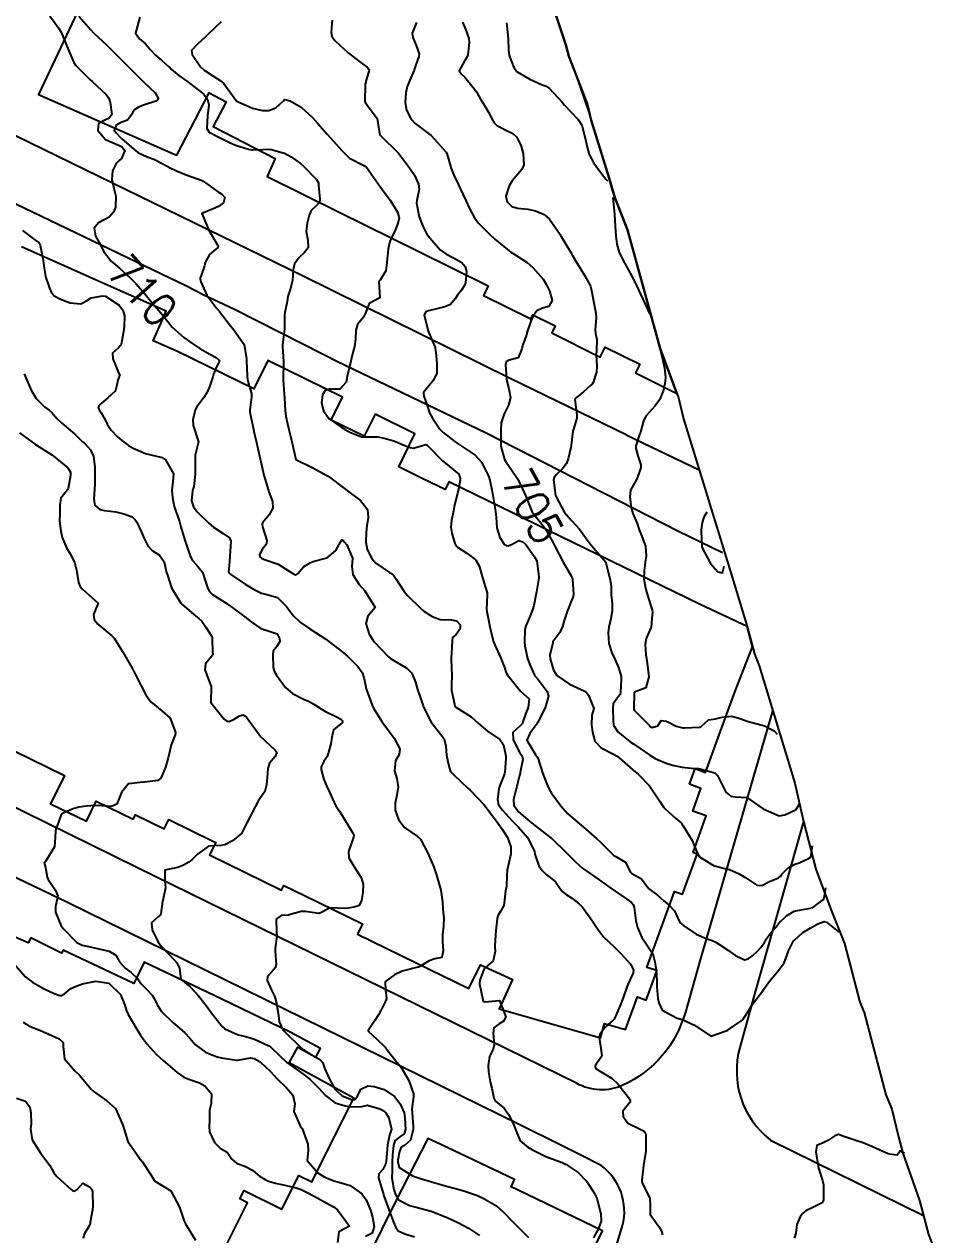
# Model space of a CAD drawing. Header units: metres. Extents: x 286371 to 293043, y 7462578 to 7466404.
# Drawn here: x 290134.2 to 290247.1, y 7464262.9 to 7464411.5 of the extents above; entities that cross this region are included whole.
import ezdxf
from ezdxf.enums import TextEntityAlignment as Align

# ---------------------------------------------------------------- set-up
doc = ezdxf.new("R2010")
doc.units = ezdxf.units.M
doc.header["$MEASUREMENT"] = 0
for name, color, linetype in [('Area', 45, 'Continuous'), ('Cotas', 45, 'Continuous'), ('Curvas de Nivel 1m', 11, 'Continuous'), ('Curvas de Nivel 5m', 15, 'Continuous'), ('Edificações', 30, 'Continuous'), ('Vias primárias', 230, 'Continuous')]:
    doc.layers.add(name, color=color, linetype=linetype)
doc.styles.add('Style-STANDARD', font='STANDARD.shx')

msp = doc.modelspace()

# ---------------------------------------------------------------- linework, layer by layer
at = {"layer": 'Area'}
msp.add_polyline3d([(290196.78, 7464420.81, 701.86), (290200.7, 7464409.01, 705.8), (290201.05, 7464407.61, 705.02), (290203.35, 7464401.67, 706.06), (290203.8, 7464399.76, 706.87), (290206.01, 7464392.62, 703.46), (290206.7, 7464390.26, 706.05), (290208.26, 7464386.29, 707.59), (290212.28, 7464371.73, 703.49), (290214.51, 7464365.68, 710.96), (290215.14, 7464363.08, 712.37), (290220.81, 7464344.62, 705.26), (290222.95, 7464337.62, 706.82), (290223.85, 7464334.24, 706.13), (290224.45, 7464332.8, 705.61), (290228.82, 7464318.37, 703.98), (290229.89, 7464313.66, 704.4), (290231.37, 7464307.82, 707.24), (290233.29, 7464302.79, 709.53), (290234.9, 7464298.71, 707.56), (290236.8, 7464291.5, 711.59), (290237.33, 7464290.22, 711.4), (290239.99, 7464280.12, 711.4), (290240.72, 7464278.37, 710.08), (290241.52, 7464274.98, 709.13), (290242.05, 7464272.98, 712.07), (290244.12, 7464267.15, 706.64), (290245.23, 7464262.99, 706.62), (290247.1, 7464258.15, 714.39)], dxfattribs=at)
at = {"layer": 'Curvas de Nivel 1m', "flags": 128}
for points, elevation in [([(290140.92, 7464412.52), (290142.37, 7464410.83), (290142.73, 7464410.49), (290144.34, 7464408.94), (290144.84, 7464408.46), (290146.31, 7464407), (290146.89, 7464406.43), (290148.28, 7464405.03), (290148.94, 7464404.39), (290150.26, 7464403.12), (290150.71, 7464402.37), (290150.49, 7464402.12), (290150.24, 7464402.04), (290148.98, 7464401.65), (290148.23, 7464401.35), (290147.67, 7464400.97), (290147.37, 7464400.42), (290146.87, 7464399.76), (290146.2, 7464399.49), (290145.5, 7464399.14), (290145.24, 7464398.45), (290146.17, 7464397.45), (290147.38, 7464396.42), (290148.14, 7464395.78), (290149.28, 7464395.24), (290150.13, 7464394.95), (290151.31, 7464394.36), (290152.12, 7464393.89), (290152.9, 7464393.54), (290154.1, 7464393.05), (290156.04, 7464392.33), (290156.08, 7464392.31), (290156.16, 7464392.28), (290158.06, 7464390.92), (290158.47, 7464390.66), (290158.83, 7464390.24), (290158.68, 7464389.61), (290158.04, 7464389.15), (290157.42, 7464388.87), (290156.02, 7464388.28), (290156.88, 7464386.27), (290157.97, 7464384.38), (290158.02, 7464384.25), (290158.03, 7464384.19), (290157.96, 7464384.12), (290156.95, 7464383.27), (290156.42, 7464382.28), (290156.32, 7464381.89), (290155.91, 7464380.69), (290155.81, 7464380.38), (290155.8, 7464380.29), (290155.9, 7464379.89), (290156.62, 7464378.27), (290157.85, 7464376.65), (290158.18, 7464376.25), (290159.54, 7464374.51), (290159.78, 7464374.22), (290159.81, 7464374.19), (290161.22, 7464372.2), (290161.49, 7464370.47), (290161.49, 7464370.2), (290161.56, 7464368.37), (290161.57, 7464368.2), (290161.71, 7464367.54), (290162.09, 7464366.19), (290162.12, 7464365.76), (290161.91, 7464364.19), (290161.92, 7464363.92), (290162.26, 7464362.18), (290162.43, 7464361.36), (290162.71, 7464360.18), (290163.04, 7464358.7), (290163.17, 7464358.17), (290163.54, 7464356.53), (290163.63, 7464356.16), (290163.66, 7464356.04), (290164.25, 7464354.15), (290164.67, 7464352.96), (290164.74, 7464352.15), (290164.29, 7464351.33), (290163.45, 7464350.32), (290163.4, 7464350.21), (290163.4, 7464350.17), (290163.44, 7464349.86), (290164, 7464348.16), (290163.91, 7464347.66), (290163.4, 7464347.05), (290163.1, 7464346.46), (290163.12, 7464346.17), (290163.38, 7464345.97), (290163.7, 7464345.84), (290165.37, 7464345.25), (290167.17, 7464344.11), (290167.35, 7464343.99), (290167.51, 7464343.94), (290167.79, 7464344.1), (290168.51, 7464344.94), (290169.37, 7464345.47), (290169.82, 7464345.63), (290171.38, 7464346.04), (290172.48, 7464346.94), (290173.09, 7464348.02), (290173.2, 7464348.24), (290173.42, 7464348.13), (290173.5, 7464348.01), (290173.79, 7464347.62), (290174.51, 7464346), (290174.41, 7464344.96), (290174.56, 7464344), (290175.34, 7464342.78), (290176, 7464341.97), (290177.28, 7464339.95), (290176.37, 7464338.87), (290176.16, 7464337.97), (290176.54, 7464336.66), (290177, 7464335.96), (290177.22, 7464335.7), (290178.9, 7464333.93), (290179.19, 7464333.69), (290179.78, 7464333.32), (290181.17, 7464332.5), (290181.8, 7464331.88), (290182.26, 7464330.77), (290182.5, 7464329.87), (290183.11, 7464328.1), (290183.19, 7464327.86), (290183.24, 7464327.72), (290184.15, 7464325.85), (290185.06, 7464324.72), (290185.75, 7464323.82), (290185.95, 7464322.9), (290186.03, 7464321.82), (290186.33, 7464320.48), (290186.54, 7464319.81), (290186.98, 7464319.37), (290188.67, 7464317.78), (290188.95, 7464317.5), (290190.62, 7464315.75), (290190.92, 7464315.4), (290192.18, 7464313.73), (290192.87, 7464312.73), (290193.52, 7464311.7), (290193.96, 7464310.57), (290193.96, 7464309.7), (290193.69, 7464308.59), (290193.48, 7464307.7), (290193.45, 7464307.04), (290193.41, 7464305.7), (290193.28, 7464305.18), (290193.13, 7464303.71), (290193.09, 7464303.35), (290192.72, 7464302.72), (290192.35, 7464302.08), (290192.28, 7464301.72), (290192.12, 7464300.28), (290192.06, 7464299.72), (290192, 7464298.38), (290192.02, 7464297.72), (290191.76, 7464296.59), (290190.82, 7464295.74), (290190.7, 7464295.66), (290190.61, 7464295.51), (290190.13, 7464294.21), (290190.11, 7464293.75), (290190.51, 7464291.79), (290190.52, 7464291.74), (290190.55, 7464291.62), (290190.77, 7464291.53), (290192.55, 7464291.71), (290193.31, 7464289.7), (290193.05, 7464289.18), (290192.51, 7464288.84), (290191.86, 7464288.37), (290191.78, 7464287.73), (290191.91, 7464286.28), (290191.78, 7464285.72), (290191.34, 7464284.84), (290191.17, 7464283.73), (290191.2, 7464282.95), (290191.39, 7464281.73), (290191.63, 7464280.96), (290191.85, 7464279.72), (290192.01, 7464279.38), (290192.36, 7464279.12), (290193.12, 7464278.48), (290193.67, 7464277.7), (290193.89, 7464277.26), (290194.31, 7464276.4), (290194.58, 7464275.68), (290195.09, 7464274.48), (290196.09, 7464273.66), (290196.22, 7464273.6), (290196.27, 7464273.57), (290196.46, 7464273.46), (290198.26, 7464272.54), (290199.91, 7464271.93), (290200.25, 7464271.81), (290200.72, 7464271.59), (290202.23, 7464270.61), (290203.23, 7464269.55), (290204.19, 7464268.1), (290204.45, 7464267.53), (290204.59, 7464267.12), (290205, 7464265.52), (290205.03, 7464264.63), (290204.62, 7464263.53), (290204.44, 7464263.21), (290204.11, 7464262.59)], 709), ([(290148.39, 7464412.39), (290147.85, 7464410.41), (290148.35, 7464409.73), (290149.1, 7464409.14), (290149.69, 7464408.38), (290150.32, 7464407.72), (290151.06, 7464407.1), (290151.92, 7464406.34), (290152.12, 7464406.16), (290152.3, 7464405.98), (290153.19, 7464405.22), (290154.28, 7464404.45), (290154.5, 7464404.3), (290156.25, 7464402.93), (290156.72, 7464402.27), (290156.87, 7464401.63), (290156.71, 7464400.27), (290156.64, 7464398.72), (290156.93, 7464398.27), (290158.17, 7464397.64), (290159.33, 7464397.06), (290160.15, 7464396.7), (290161.74, 7464396.19), (290162.14, 7464396.1), (290162.23, 7464396.1), (290163.5, 7464396.16), (290164.1, 7464396.2), (290164.14, 7464396.2), (290164.51, 7464396.15), (290166.14, 7464395.71), (290166.98, 7464395.26), (290168.12, 7464394.42), (290168.5, 7464394.09), (290170.09, 7464392.48), (290170.32, 7464392.06), (290170.35, 7464391.79), (290170.49, 7464390.06), (290170.44, 7464389.67), (290170.04, 7464389.25), (290169.43, 7464388.68), (290169.2, 7464388.08), (290168.96, 7464387.13), (290168.82, 7464386.08), (290169.01, 7464385.04), (290169.05, 7464384.08), (290168.58, 7464383.46), (290167.95, 7464382.88), (290167.38, 7464382.11), (290167.22, 7464381.4), (290167.15, 7464380.11), (290166.88, 7464379.1), (290166.58, 7464378.12), (290166.48, 7464377.51), (290166.2, 7464376.13), (290166.16, 7464375.81), (290166.14, 7464374.13), (290166.11, 7464373.83), (290165.93, 7464372.13), (290165.93, 7464371.98), (290166.03, 7464370.13), (290166.03, 7464369.85), (290166, 7464368.13), (290166, 7464367.85), (290166.12, 7464366.13), (290166.15, 7464365.66), (290166.23, 7464364.13), (290166.33, 7464363.44), (290166.62, 7464362.12), (290166.92, 7464360.8), (290167.08, 7464360.11), (290167.56, 7464358.1), (290169.55, 7464357.12), (290171.53, 7464356.04), (290173.51, 7464354.53), (290174.23, 7464354), (290175.49, 7464353.06), (290176.34, 7464351.97), (290176.43, 7464351), (290176.27, 7464349.97), (290176.2, 7464349.2), (290176.14, 7464347.97), (290176.32, 7464347.05), (290176.86, 7464345.96), (290177.38, 7464345.36), (290179.04, 7464344.25), (290179.36, 7464344.08), (290179.53, 7464343.92), (290179.85, 7464343.41), (290180.85, 7464341.9), (290181.31, 7464341.39), (290182.85, 7464339.87), (290183.28, 7464339.5), (290184.29, 7464338.83), (290185.26, 7464338.46), (290186.65, 7464338.42), (290187.26, 7464338.29), (290187.71, 7464337.8), (290187.71, 7464337.33), (290187.24, 7464336.63), (290186.79, 7464336.25), (290186.76, 7464335.81), (290186.68, 7464334.33), (290186.63, 7464333.81), (290186.66, 7464332.32), (290186.69, 7464331.81), (290186.66, 7464330.29), (290186.68, 7464329.81), (290187.06, 7464327.85), (290187.07, 7464327.8), (290187.1, 7464327.77), (290187.2, 7464327.7), (290189.09, 7464326.52), (290189.94, 7464325.76), (290191.06, 7464324.76), (290192.61, 7464323.72), (290193.03, 7464323.08), (290193.31, 7464321.71), (290193.32, 7464321.4), (290193.21, 7464319.71), (290193.17, 7464319.52), (290192.97, 7464318.99), (290192.58, 7464318.1), (290192.48, 7464317.72), (290192.29, 7464316.37), (290192.45, 7464315.72), (290192.91, 7464315.06), (290194.13, 7464313.7), (290194.87, 7464312.96), (290196.05, 7464311.67), (290196.83, 7464310), (290196.91, 7464309.65), (290197.39, 7464308.24), (290197.77, 7464307.64), (290198.3, 7464307.15), (290198.78, 7464306.82), (290199.41, 7464306.25), (290199.88, 7464305.61), (290200.26, 7464305.1), (290200.75, 7464304.72), (290201.43, 7464304.27), (290202.33, 7464303.57), (290202.73, 7464303.15), (290203.87, 7464301.55), (290204.69, 7464300.34), (290205.33, 7464299.52), (290206.66, 7464298.24), (290207.46, 7464297.49), (290208.62, 7464296.18), (290208.99, 7464295.47), (290208.98, 7464295.1), (290208.6, 7464294.27), (290208.33, 7464293.74), (290208.23, 7464293.48), (290207.8, 7464292.26), (290207.51, 7464291.49), (290207.23, 7464290.8), (290206.68, 7464289.5), (290206.63, 7464289.4), (290206.52, 7464289.28), (290205.55, 7464288.48), (290204.86, 7464287.53), (290204.8, 7464287.21), (290205.05, 7464285.53), (290205.1, 7464284.87), (290204.43, 7464283.88), (290204.29, 7464283.67), (290204.28, 7464283.54), (290204.42, 7464283.33), (290204.95, 7464283), (290206.4, 7464282.13), (290207.07, 7464281.49), (290208.37, 7464279.82), (290208.58, 7464279.47), (290208.61, 7464279.22), (290208.36, 7464278.93), (290207.7, 7464278.13), (290207.74, 7464277.48), (290208.32, 7464276.63), (290209.84, 7464275.92), (290210.31, 7464275.68), (290210.46, 7464275.44), (290210.5, 7464275.24), (290210.52, 7464273.44), (290210.51, 7464273.2), (290210.24, 7464271.44), (290210.01, 7464269.66), (290210.02, 7464269.45), (290210.21, 7464269.05), (290211, 7464267.43), (290211.04, 7464266.56), (290211.04, 7464265.43), (290212.13, 7464263.96), (290212.44, 7464263.41), (290212.58, 7464262.95)], 708), ([(290158.39, 7464411.81), (290157.58, 7464411.06), (290156.76, 7464410.27), (290156.56, 7464410.07), (290156.36, 7464409.88), (290155.53, 7464409.11), (290154.76, 7464408.3), (290154.82, 7464407.81), (290155.83, 7464406.28), (290156.3, 7464405.88), (290157.34, 7464405.21), (290158.28, 7464404.61), (290158.69, 7464404.24), (290159.98, 7464402.49), (290160.17, 7464402.22), (290160.24, 7464402.13), (290160.46, 7464401.99), (290162.22, 7464401.22), (290163.45, 7464400.94), (290164.22, 7464400.93), (290165.11, 7464401.26), (290166.02, 7464402.13), (290166.11, 7464402.25), (290166.24, 7464402.29), (290166.85, 7464402.12), (290168.22, 7464401.36), (290169.59, 7464400.07), (290170.19, 7464399.39), (290171.38, 7464398.05), (290172.16, 7464397.18), (290173.19, 7464396.02), (290174.13, 7464395.1), (290175.91, 7464394.18), (290176.12, 7464394.08), (290176.22, 7464393.97), (290176.5, 7464393.57), (290177.64, 7464391.95), (290178.08, 7464391.36), (290179.13, 7464389.93), (290180.03, 7464388.46), (290180.21, 7464387.91), (290180.22, 7464387.71), (290180.01, 7464386.98), (290179.73, 7464386.19), (290179.6, 7464385.92), (290179.07, 7464384.84), (290178.87, 7464383.93), (290178.79, 7464383.09), (290178.69, 7464381.93), (290178.59, 7464381.27), (290177.91, 7464380.11), (290177.81, 7464380.04), (290177.72, 7464379.95), (290177.87, 7464377.94), (290176.56, 7464377.27), (290176.07, 7464375.97), (290176.01, 7464375.8), (290175.84, 7464375.59), (290175.12, 7464374.68), (290174.92, 7464373.99), (290174.89, 7464372.89), (290174.74, 7464371.99), (290174.53, 7464371.22), (290174.27, 7464370), (290173.83, 7464368.13), (290173.81, 7464368.01), (290173.71, 7464367.59), (290172.97, 7464366.75), (290171.69, 7464366.75), (290171.17, 7464366.57), (290170.84, 7464366.06), (290170.7, 7464365.03), (290170.93, 7464364.06), (290171.64, 7464363.1), (290173.19, 7464362.02), (290173.62, 7464361.78), (290174.17, 7464361.45), (290175.61, 7464360.9), (290176.68, 7464360.89), (290177.61, 7464360.89), (290178.41, 7464360.74), (290179.6, 7464360.38), (290180.72, 7464359.9), (290181.34, 7464359.64), (290181.59, 7464359.56), (290181.97, 7464359.5), (290183.26, 7464359.86), (290183.52, 7464359.93), (290183.59, 7464359.91), (290183.66, 7464359.85), (290185.57, 7464357.94), (290185.7, 7464357.82), (290187.54, 7464356.29), (290187.73, 7464355.79), (290187.74, 7464355.58), (290187.51, 7464354.48), (290187.38, 7464353.93), (290187.34, 7464353.8), (290186.99, 7464352.3), (290186.89, 7464351.8), (290186.67, 7464350.6), (290186.59, 7464349.81), (290186.71, 7464349.08), (290187.08, 7464347.8), (290187.18, 7464347.56), (290187.4, 7464347.34), (290188.56, 7464346.61), (290189.38, 7464346.01), (290189.63, 7464345.76), (290190.04, 7464345.07), (290190.44, 7464343.75), (290190.63, 7464343.05), (290191.03, 7464341.74), (290191.04, 7464341.47), (290190.94, 7464339.74), (290191, 7464339.46), (290191.26, 7464338.22), (290191.33, 7464337.81), (290191.34, 7464337.74), (290191.68, 7464336.18), (290191.83, 7464335.74), (290192.31, 7464334.62), (290192.71, 7464333.72), (290193.18, 7464332.59), (290193.38, 7464331.92), (290193.49, 7464331.71), (290195.13, 7464329.68), (290196.19, 7464328.73), (290196.08, 7464327.67), (290195.79, 7464326.97), (290195.32, 7464325.68), (290195.23, 7464325.53), (290195.07, 7464325.42), (290194.17, 7464324.58), (290194.23, 7464323.7), (290195.02, 7464322.18), (290195.32, 7464321.68), (290195.4, 7464321.29), (290195.1, 7464319.68), (290195.08, 7464319.58), (290194.98, 7464319.19), (290194.66, 7464317.99), (290194.59, 7464317.69), (290194.26, 7464316.37), (290194.32, 7464315.69), (290194.9, 7464314.87), (290196.27, 7464313.66), (290196.88, 7464313.19), (290198.68, 7464311.8), (290198.85, 7464311.68), (290198.92, 7464311.62), (290200.83, 7464309.79), (290201.03, 7464309.59), (290201.93, 7464308.7), (290202.8, 7464307.91), (290203.26, 7464307.56), (290204.78, 7464306.5), (290206.21, 7464305.51), (290206.76, 7464305.14), (290207.89, 7464304.34), (290208.74, 7464303.73), (290208.96, 7464303.47), (290209.07, 7464303.13), (290209.3, 7464301.47), (290209.49, 7464300.67), (290210.01, 7464299.45), (290210.66, 7464298.54), (290211.36, 7464297.43), (290211.61, 7464296.44), (290211.78, 7464295.43), (290211.86, 7464294.16), (290211.85, 7464293.43), (290212, 7464291.97), (290212.11, 7464291.42), (290212.53, 7464290.53), (290214.36, 7464289.54), (290214.52, 7464289.5), (290214.97, 7464289.38), (290216.5, 7464288.67), (290218.48, 7464287.32), (290220.49, 7464288.01), (290222.3, 7464289.26), (290222.41, 7464289.36), (290222.52, 7464289.48), (290223.2, 7464290.57), (290223.63, 7464291.24), (290224.01, 7464291.78), (290224.56, 7464292.49), (290224.88, 7464292.91), (290225.08, 7464293.22), (290225.71, 7464294.08), (290226.6, 7464295.14), (290226.63, 7464295.17), (290226.65, 7464295.19), (290227.49, 7464296.32), (290227.83, 7464297.18), (290228.02, 7464297.8), (290228.66, 7464299.02), (290228.72, 7464299.1), (290228.79, 7464299.16), (290229.78, 7464300.05), (290230.69, 7464300.6), (290231.05, 7464300.77), (290231.62, 7464301.12), (290232.4, 7464301.41), (290232.7, 7464301.33), (290234.13, 7464300.18), (290234.23, 7464300.2), (290234.25, 7464300.36)], 707), ([(290172.02, 7464412.04), (290171.87, 7464410.54), (290171.97, 7464410.04), (290172.36, 7464409.5), (290173.97, 7464408.01), (290174.33, 7464407.71), (290175.39, 7464406.91), (290176.3, 7464406.27), (290176.54, 7464405.97), (290176.52, 7464405.74), (290176.28, 7464404.96), (290176.07, 7464404.17), (290176.05, 7464403.98), (290176.04, 7464402.17), (290176.07, 7464401.98), (290176.23, 7464401.73), (290177.55, 7464399.95), (290177.76, 7464398.38), (290177.88, 7464397.95), (290178.17, 7464397.62), (290179.96, 7464395.92), (290180.14, 7464395.71), (290181.5, 7464393.89), (290182.1, 7464392.99), (290182.6, 7464391.88), (290182.68, 7464391.27), (290182.4, 7464389.88), (290182.37, 7464389.55), (290182.7, 7464387.87), (290183.13, 7464386.74), (290183.61, 7464385.86), (290183.99, 7464385.29), (290185.26, 7464383.84), (290185.96, 7464383.33), (290186.92, 7464382.84), (290187.94, 7464382.27), (290188.33, 7464381.79), (290188.51, 7464381.19), (290188.38, 7464379.79), (290188.24, 7464379.44), (290187.88, 7464378.88), (290187.41, 7464378.26), (290187.1, 7464377.81), (290186.54, 7464377.13), (290185.85, 7464376.86), (290185.04, 7464376.64), (290183.84, 7464376.36), (290183.49, 7464376.21), (290183.3, 7464375.86), (290183.8, 7464373.85), (290184.65, 7464371.84), (290184.76, 7464370.84), (290184.85, 7464369.84), (290184.87, 7464368.69), (290184.47, 7464367.84), (290184.12, 7464367.43), (290183.7, 7464366.96), (290183.21, 7464366.34), (290183.27, 7464365.86), (290183.67, 7464364.73), (290183.97, 7464363.85), (290184.32, 7464363.17), (290185.22, 7464361.83), (290185.62, 7464361.4), (290187.11, 7464360.29), (290187.6, 7464359.95), (290187.84, 7464359.79), (290189.58, 7464358.63), (290190.4, 7464357.75), (290191.21, 7464356.07), (290191.31, 7464355.74), (290191.52, 7464354.77), (290191.74, 7464353.73), (290191.79, 7464353.44), (290192.08, 7464351.73), (290192.16, 7464351.03), (290192.23, 7464349.72), (290192.61, 7464348.52), (290193.12, 7464347.71), (290193.4, 7464347.53), (290193.61, 7464347.5), (290194.04, 7464347.69), (290194.93, 7464348.16), (290195.41, 7464348), (290195.77, 7464347.67), (290196.86, 7464346.17), (290197.12, 7464345.65), (290197.35, 7464344.04), (290197.38, 7464343.64), (290197.38, 7464343.6), (290197.34, 7464343.35), (290197.11, 7464341.86), (290197.07, 7464341.65), (290196.75, 7464340.19), (290196.6, 7464339.65), (290196.23, 7464338.7), (290195.77, 7464337.67), (290195.66, 7464337.25), (290195.63, 7464335.67), (290195.67, 7464335.22), (290196, 7464333.66), (290196.33, 7464332.81), (290196.83, 7464331.65), (290196.97, 7464331.46), (290197.16, 7464331.28), (290198.41, 7464329.63), (290198.55, 7464329.05), (290198.17, 7464327.63), (290197.22, 7464325.8), (290197.15, 7464325.65), (290197.12, 7464325.61), (290197.07, 7464325.54), (290196.26, 7464324.47), (290195.91, 7464323.67), (290197.02, 7464321.8), (290197.14, 7464321.65), (290197.28, 7464321.38), (290197.85, 7464319.64), (290198.4, 7464318.19), (290198.64, 7464317.63), (290198.94, 7464317.16), (290200.09, 7464315.61), (290200.9, 7464314.65), (290202.12, 7464313.58), (290202.88, 7464312.97), (290204.5, 7464311.54), (290204.85, 7464311.21), (290206.6, 7464309.51), (290206.82, 7464309.37), (290208.02, 7464308.69), (290208.6, 7464307.48), (290208.79, 7464307.29), (290209.98, 7464306.65), (290210.77, 7464305.57), (290210.81, 7464305.49), (290210.86, 7464305.44), (290211.96, 7464304.63), (290212.74, 7464303.93), (290213.39, 7464303.39), (290214.05, 7464302.71), (290214.66, 7464301.38), (290214.67, 7464301.34), (290214.7, 7464301.28), (290215.19, 7464300.87), (290216.68, 7464299.84), (290217.92, 7464299.33), (290218.67, 7464299.08), (290219.11, 7464298.87), (290220.65, 7464297.85), (290221.46, 7464297.27), (290222.63, 7464296.7), (290223.08, 7464296.8), (290223.65, 7464297.24), (290224.17, 7464297.71), (290224.65, 7464298.2), (290225.07, 7464298.81), (290225.29, 7464299.22), (290225.86, 7464300.02), (290226.69, 7464300.95), (290226.79, 7464301.09), (290226.86, 7464301.19), (290227.78, 7464302.11), (290228.72, 7464302.65), (290229.12, 7464302.77), (290230.72, 7464303.05), (290230.79, 7464303.07), (290231, 7464303.13), (290231.99, 7464303.86), (290232.27, 7464304.05), (290232.38, 7464304.19), (290232.51, 7464304.71), (290232.62, 7464305.53)], 706), ([(290187.99, 7464411.79), (290188.37, 7464410.94), (290188.79, 7464409.78), (290188.83, 7464409.29), (290188.66, 7464407.78), (290188.59, 7464407.51), (290188.31, 7464407.07), (290187.6, 7464405.8), (290187.89, 7464405.39), (290188.28, 7464405.04), (290189.34, 7464403.77), (290189.71, 7464403.22), (290190.24, 7464402.31), (290190.57, 7464401.75), (290191.19, 7464400.72), (290191.75, 7464399.73), (290191.91, 7464399.44), (290192.2, 7464399.12), (290193.35, 7464398.54), (290194.18, 7464398.1), (290194.63, 7464397.69), (290195.16, 7464396.68), (290195.44, 7464395.67), (290195.52, 7464394.27), (290195.28, 7464393.68), (290194.09, 7464392.29), (290193.73, 7464391.71), (290193.34, 7464390.44), (290193.49, 7464389.71), (290194.05, 7464389.16), (290194.78, 7464388.95), (290196.04, 7464388.82), (290196.99, 7464388.61), (290198.03, 7464388.17), (290198.68, 7464387.62), (290199.99, 7464385.7), (290200.04, 7464385.6), (290200.12, 7464385.46), (290201.26, 7464383.58), (290201.52, 7464383.15), (290201.94, 7464382.45), (290202.47, 7464381.57), (290203.01, 7464380.66), (290203.66, 7464379.55), (290203.72, 7464379.38), (290203.88, 7464378.66), (290204.1, 7464377.54), (290204.38, 7464376.08), (290204.41, 7464375.54), (290204.3, 7464374.03), (290204.35, 7464373.55), (290204.5, 7464372.84), (290204.45, 7464371.54), (290204.41, 7464370.9), (290204.49, 7464369.54), (290204.45, 7464368.83), (290204.05, 7464367.55), (290203.91, 7464367.36), (290203.71, 7464367.18), (290202.85, 7464366.42), (290201.83, 7464365.58), (290201.79, 7464365.48), (290202.05, 7464363.58), (290202.05, 7464363.18), (290201.63, 7464361.82), (290201.57, 7464361.64), (290201.56, 7464361.59), (290201.34, 7464359.85), (290201.3, 7464359.59), (290201, 7464358.17), (290200.76, 7464357.6), (290200.24, 7464356.92), (290199.54, 7464356.27), (290199.25, 7464355.91), (290199.19, 7464355.62), (290199.44, 7464353.67), (290199.45, 7464353.62), (290199.49, 7464353.51), (290200.55, 7464351.6), (290201.45, 7464350.57), (290202.38, 7464349.57), (290203.41, 7464348.14), (290203.84, 7464347.55), (290205.38, 7464345.79), (290205.59, 7464345.52), (290205.65, 7464345.24), (290206.1, 7464343.51), (290206.26, 7464342.59), (290206.28, 7464341.51), (290206.38, 7464340.43), (290206.39, 7464339.51), (290206.21, 7464338.57), (290205.99, 7464337.51), (290205.91, 7464336.85), (290205.96, 7464335.51), (290206.34, 7464334.37), (290206.77, 7464333.5), (290207.18, 7464332.59), (290207.49, 7464331.49), (290207.49, 7464331.16), (290207.4, 7464329.49), (290207.35, 7464329.27), (290207.13, 7464328.97), (290206.51, 7464328.11), (290206.45, 7464327.5), (290206.49, 7464326.1), (290206.55, 7464325.5), (290207.06, 7464324.68), (290208.59, 7464323.47), (290209.03, 7464323.18), (290209.83, 7464322.65), (290211.01, 7464321.83), (290211.68, 7464321.42), (290213, 7464320.83), (290213.79, 7464320.59), (290214.99, 7464320.33), (290216.11, 7464320.24), (290216.99, 7464320.16), (290218.55, 7464319.75), (290218.98, 7464319.63), (290219.3, 7464319.31), (290219.68, 7464318.58), (290220.33, 7464317.29), (290220.94, 7464316.78), (290221.5, 7464316.71), (290222.93, 7464316.61), (290224.91, 7464315.22), (290226.9, 7464314.36), (290227.59, 7464314.5), (290228.91, 7464315.09), (290228.93, 7464315.11), (290229.29, 7464315.67), (290229.35, 7464315.87)], 704), ([(290193.42, 7464411.71), (290193.52, 7464410.55), (290193.6, 7464409.71), (290193.64, 7464408.4), (290193.72, 7464407.7), (290194.3, 7464406.21), (290194.73, 7464405.69), (290196.28, 7464404.77), (290197.81, 7464404.1), (290198.27, 7464403.91), (290198.69, 7464403.63), (290200.24, 7464401.94), (290200.55, 7464401.6), (290202.21, 7464399.83), (290202.65, 7464399.12), (290203.07, 7464397.56), (290203.3, 7464396.42), (290203.54, 7464395.55), (290204.13, 7464394.48), (290205.57, 7464392.57), (290205.82, 7464392.29)], 703), ([(290206.47, 7464390.24), (290206.69, 7464388.18), (290206.76, 7464386.74), (290206.82, 7464385.5), (290206.94, 7464384.53), (290207.26, 7464383.49), (290207.93, 7464382.14), (290208.84, 7464380.54), (290209.39, 7464379.46), (290209.88, 7464378.41), (290211, 7464375.93)], 703), ([(290134, 7464386.19), (290135.52, 7464385.05), (290135.98, 7464384.73), (290136.1, 7464384.58), (290136.16, 7464384.4), (290136.55, 7464382.58), (290136.63, 7464381.87), (290136.81, 7464380.57), (290137.31, 7464379.13), (290137.57, 7464378.56), (290137.87, 7464378.21), (290138.64, 7464377.77), (290139.86, 7464377.35), (290141.14, 7464377.22), (290141.86, 7464377.57), (290142.41, 7464377.94), (290143.87, 7464378.21), (290144.2, 7464378.13), (290145.85, 7464377.04), (290146.33, 7464376.43), (290146.51, 7464375.74), (290146.49, 7464374.42), (290146.41, 7464373.82), (290146.16, 7464372.43), (290146.08, 7464372.13), (290145.77, 7464371.81), (290145.05, 7464371.16), (290145.07, 7464370.44), (290145.73, 7464368.88), (290145.93, 7464368.43), (290145.88, 7464368.27), (290145.71, 7464367.82), (290145.45, 7464366.69), (290145.31, 7464366.44), (290144.48, 7464365.66), (290143.67, 7464364.98), (290143.4, 7464364.73), (290143.29, 7464364.47), (290143.4, 7464364.21), (290143.65, 7464363.84), (290144.16, 7464362.97), (290144.4, 7464362.45), (290144.89, 7464361.71), (290145.61, 7464360.93), (290146.18, 7464360.43), (290147, 7464359.82), (290147.59, 7464359.48), (290149.1, 7464358.86), (290149.57, 7464358.71), (290151.14, 7464358.35), (290151.56, 7464358.08), (290152.55, 7464356.33), (290152.44, 7464355.41), (290152.32, 7464354.33), (290152.4, 7464353.42), (290152.61, 7464352.33), (290153.26, 7464350.5), (290153.32, 7464350.32), (290153.44, 7464349.83), (290153.87, 7464348.31), (290154.12, 7464347.58), (290154.58, 7464346.3), (290154.84, 7464345.76), (290155.37, 7464345.17), (290156.1, 7464344.27), (290156.47, 7464343.14), (290156.75, 7464342.26), (290156.95, 7464341.9), (290157.31, 7464341.55), (290159.19, 7464340.33), (290159.29, 7464340.26), (290159.35, 7464340.22), (290161.27, 7464338.81), (290162.08, 7464338.18), (290163.25, 7464337.35), (290164.4, 7464336.99), (290165.24, 7464336.71), (290165.56, 7464336.13), (290165.59, 7464335.77), (290165.22, 7464335.14), (290164.76, 7464334.59), (290164.72, 7464334.14), (290164.75, 7464332.56), (290164.87, 7464332.14), (290165.16, 7464331.63), (290166.28, 7464330.12), (290167.12, 7464329.37), (290168.5, 7464328.7), (290169.11, 7464328.46), (290169.75, 7464328.06), (290171.09, 7464327.22), (290172.61, 7464326.49), (290173.08, 7464326.24), (290173.26, 7464326.01), (290173.26, 7464325.82), (290173.07, 7464325.66), (290172.18, 7464324.91), (290171.97, 7464324.03), (290171.84, 7464323.22), (290171.52, 7464322.04), (290171.4, 7464321.65), (290171, 7464321.04), (290170.66, 7464320.38), (290170.66, 7464320.05), (290170.97, 7464318.84), (290171.3, 7464318.04), (290171.7, 7464317.28), (290172.25, 7464316.02), (290172.48, 7464315.59), (290172.91, 7464314.93), (290173.48, 7464314.01), (290174.52, 7464312.34), (290174.66, 7464311.99), (290174.61, 7464311.74), (290174.03, 7464310), (290174.05, 7464309.22), (290174.8, 7464307.98), (290175.59, 7464306.79), (290175.8, 7464305.97), (290175.76, 7464304.97), (290175.6, 7464303.98), (290175.34, 7464303.37), (290174.72, 7464303.16), (290173.72, 7464303.01), (290172.72, 7464303.04), (290171.71, 7464303.06), (290170.71, 7464302.49), (290170.37, 7464302.4), (290168.72, 7464302.63), (290168.2, 7464302.61), (290166.72, 7464302.2), (290166.65, 7464302.18), (290165.75, 7464302.13), (290165.15, 7464301.7), (290165.17, 7464300.14), (290165.21, 7464299.59), (290165.02, 7464298.14), (290165.01, 7464297.77), (290165.13, 7464296.14), (290165.03, 7464295.72), (290164.6, 7464295.21), (290164.08, 7464294.66), (290164.04, 7464294.15), (290164.57, 7464292.99), (290164.97, 7464292.14), (290165.14, 7464291.54), (290165.37, 7464290.13), (290165.51, 7464289.13), (290165.95, 7464288.12), (290166.49, 7464287.59), (290168, 7464286.09), (290168.46, 7464285.69), (290169.47, 7464285.05), (290170.44, 7464284.52), (290170.86, 7464284.05), (290171.08, 7464283.39), (290171.68, 7464282.04), (290172.39, 7464280.8), (290173.23, 7464280.01), (290174.37, 7464279.55), (290174.79, 7464279.57), (290175.12, 7464279.98), (290175.52, 7464280.84), (290176.39, 7464281.22), (290177.18, 7464281.16), (290178.39, 7464280.78), (290179.65, 7464279.92), (290180.36, 7464279.04), (290180.84, 7464277.9), (290180.94, 7464277.29), (290181, 7464275.89), (290180.86, 7464275.34), (290180.3, 7464274.96), (290179.72, 7464274.49), (290179.54, 7464273.92), (290179.41, 7464272.77), (290179.38, 7464271.92), (290179.36, 7464270.79), (290179.33, 7464269.92), (290179.59, 7464268.52), (290179.79, 7464267.91), (290180.17, 7464267.24), (290181.5, 7464266.55), (290182.16, 7464266.38), (290184.15, 7464265.84), (290186.14, 7464265.06), (290187.52, 7464264.41), (290188.13, 7464264.1), (290188.74, 7464263.78), (290190.11, 7464262.87)], 711), ([(290212.17, 7464372.26), (290212.79, 7464369.31), (290212.93, 7464368.2), (290212.87, 7464367.41), (290212.63, 7464366.48), (290212.18, 7464365.42), (290211.67, 7464364.71), (290210.57, 7464363.45), (290210.25, 7464362.85), (290209.86, 7464361.46), (290209.8, 7464361.28), (290209.61, 7464360.79), (290209.28, 7464359.78), (290209.27, 7464359.47), (290209.57, 7464358.45), (290209.92, 7464357.46), (290209.91, 7464357.09), (290209.53, 7464356.04), (290209.37, 7464355.62), (290209.28, 7464355.47), (290208.65, 7464354.33), (290208.56, 7464353.48), (290208.73, 7464352.22), (290208.92, 7464351.47), (290209.45, 7464350.25), (290209.71, 7464349.46), (290209.9, 7464348.99), (290210.48, 7464347.45), (290210.54, 7464346.29), (290210.42, 7464345.45), (290210.33, 7464344.47), (290210.28, 7464343.45), (290210.46, 7464342.31), (290210.72, 7464341.44), (290211.29, 7464339.6), (290211.34, 7464339.43), (290211.35, 7464339.37), (290211.27, 7464338.64), (290211.16, 7464337.53), (290211.13, 7464337.44), (290210.56, 7464336.12), (290210.42, 7464335.45), (290210.52, 7464334.13), (290210.64, 7464333.44), (290210.86, 7464331.75), (290210.89, 7464331.44), (290210.52, 7464330.06), (290209.14, 7464329.54), (290209.09, 7464329.51), (290209.08, 7464329.47), (290209.05, 7464327.52), (290209.06, 7464327.47), (290209.1, 7464327.35), (290210.95, 7464325.44), (290211.06, 7464325.34), (290211.28, 7464325.21), (290212, 7464325.42), (290212.41, 7464326.08), (290213.07, 7464325.99), (290214.24, 7464325.39), (290215.06, 7464325.18), (290215.25, 7464325.19), (290217.06, 7464325.24), (290217.15, 7464325.25), (290217.33, 7464325.34), (290218.23, 7464326.17), (290219.08, 7464326.28), (290219.9, 7464326.48), (290221.08, 7464326.59), (290222.04, 7464326.31), (290223.07, 7464325.94), (290224.79, 7464325.51), (290225.07, 7464325.43), (290226.27, 7464324.79), (290226.65, 7464324.4)], 703), ([(290134.2, 7464368.62), (290134.56, 7464367.76), (290135.05, 7464366.6), (290135.68, 7464365.59), (290136.7, 7464364.58), (290137.26, 7464364.17), (290137.65, 7464363.82), (290138.22, 7464363.13), (290138.82, 7464362.55), (290139.62, 7464361.92), (290140.37, 7464361.27), (290141.11, 7464360.51), (290141.37, 7464360.28), (290141.6, 7464360.1), (290142.36, 7464359.27), (290142.7, 7464358.49), (290142.86, 7464357.18), (290142.89, 7464356.48), (290142.87, 7464355.13), (290142.82, 7464354.48), (290142.74, 7464353.24), (290142.86, 7464352.48), (290143.47, 7464351.98), (290144.08, 7464351.85), (290145.46, 7464351.7), (290146.45, 7464351.44), (290147.45, 7464351.07), (290147.8, 7464350.76), (290148.04, 7464350.41), (290148.56, 7464349.26), (290148.92, 7464348.39), (290149.4, 7464347.49), (290149.93, 7464346.92), (290150.81, 7464346.36), (290151.37, 7464345.56), (290151.59, 7464344.59), (290151.65, 7464344.35), (290151.78, 7464343.92), (290152.3, 7464342.34), (290153.3, 7464340.68), (290153.45, 7464340.48), (290153.61, 7464340.32), (290155.27, 7464338.86), (290155.61, 7464338.63), (290156.02, 7464338.28), (290156.49, 7464337.51), (290157.24, 7464336.38), (290157.27, 7464336.3), (290157.29, 7464336.26), (290157.33, 7464334.39), (290157.35, 7464334.26), (290157.35, 7464334.11), (290157.2, 7464333.92), (290156.45, 7464333.01), (290156.36, 7464332.28), (290157.14, 7464330.26), (290157.1, 7464328.26), (290158.77, 7464326.24), (290159.07, 7464325.99), (290159.37, 7464325.93), (290159.99, 7464326.22), (290160.63, 7464326.66), (290161.08, 7464326.77), (290161.44, 7464326.56), (290161.71, 7464326.19), (290163.05, 7464324.34), (290163.11, 7464324.23), (290163.15, 7464324.17), (290165.02, 7464322.42), (290165.15, 7464322.28), (290165.2, 7464322.14), (290165.01, 7464321.64), (290164.33, 7464320.82), (290164.13, 7464320.16), (290164.05, 7464319.08), (290163.95, 7464318.16), (290163.74, 7464317.37), (290162.92, 7464316.17), (290162.24, 7464314.85), (290161.89, 7464314.19), (290161.55, 7464313.53), (290160.86, 7464312.2), (290159.77, 7464311.3), (290158.84, 7464310.81), (290158.36, 7464310.72), (290156.84, 7464310.63), (290156.61, 7464310.5), (290156.32, 7464310.27), (290155.46, 7464309.65), (290154.81, 7464309.01), (290154.43, 7464308.68), (290153.75, 7464308.31), (290153.08, 7464308.04), (290152.8, 7464307.98), (290151.45, 7464307.69), (290151.48, 7464306.34), (290151.56, 7464305.55), (290151.3, 7464304.35), (290151.19, 7464303.89), (290150.96, 7464302.35), (290150.9, 7464302.17), (290150.71, 7464302.01), (290149.82, 7464301.24), (290149.93, 7464300.37), (290150.66, 7464298.86), (290151.04, 7464298.35), (290152.63, 7464296.7), (290152.94, 7464296.32), (290153.26, 7464295.67), (290153.44, 7464294.31), (290154.58, 7464293.38), (290155.62, 7464292.28), (290156.54, 7464291.1), (290157.15, 7464290.25), (290158.5, 7464288.5), (290158.83, 7464288.23), (290160.48, 7464287.48), (290161.4, 7464287.27), (290162.48, 7464286.96), (290164.22, 7464286.15), (290164.46, 7464285.98), (290166.43, 7464284.11), (290168.41, 7464282.7), (290169.25, 7464282.07), (290170.39, 7464280.96), (290171.18, 7464280.04), (290172.36, 7464279.15), (290173.6, 7464278.76), (290174.35, 7464278.64), (290175.64, 7464278.69), (290176.36, 7464278.85), (290177.87, 7464278.42), (290178.35, 7464278.15), (290178.58, 7464277.93), (290178.95, 7464277.31), (290179.3, 7464275.92), (290179.06, 7464275.16), (290178.79, 7464273.93), (290178.75, 7464273.45), (290178.62, 7464271.93), (290178.57, 7464271.6), (290178.23, 7464270.97), (290177.73, 7464270.44), (290177.69, 7464269.94), (290178.19, 7464268.3), (290178.31, 7464267.93), (290178.37, 7464267.74), (290179.01, 7464265.92), (290179.55, 7464264.5), (290179.79, 7464263.91), (290180.12, 7464263.45), (290180.94, 7464263.06), (290182.11, 7464262.68)], 712), ([(290133.62, 7464361.39), (290134.69, 7464360.61), (290135.59, 7464359.94), (290137.26, 7464358.89), (290137.58, 7464358.69), (290137.75, 7464358.56), (290139.55, 7464357.08), (290139.88, 7464356.53), (290139.9, 7464356.16), (290139.59, 7464354.53), (290139.57, 7464354.47), (290139.51, 7464354.38), (290138.68, 7464353.36), (290138.57, 7464352.55), (290138.58, 7464351.43), (290138.55, 7464350.55), (290138.68, 7464349.29), (290138.86, 7464348.54), (290139.39, 7464347.26), (290139.83, 7464346.53), (290140.39, 7464345.49), (290140.63, 7464344.52), (290140.85, 7464343), (290141.09, 7464342.51), (290141.32, 7464342.25), (290143.29, 7464340.47), (290142.69, 7464339.07), (290142.79, 7464338.48), (290143.26, 7464337.88), (290144.97, 7464336.45), (290145.23, 7464336.17), (290146.36, 7464334.43), (290147.18, 7464332.99), (290147.49, 7464332.41), (290147.81, 7464331.76), (290148.51, 7464330.39), (290149.13, 7464329.21), (290149.74, 7464328.38), (290151.1, 7464327.25), (290152.14, 7464326.34), (290152.78, 7464324.6), (290152.75, 7464324.33), (290152.26, 7464323.1), (290152.08, 7464322.34), (290151.88, 7464321.47), (290151.53, 7464320.35), (290151.39, 7464319.94), (290150.96, 7464318.99), (290150.61, 7464318.7), (290148.96, 7464318.5), (290148.85, 7464318.49), (290148.09, 7464318.4), (290147.06, 7464318.3), (290146.95, 7464318.24), (290146.13, 7464317.23), (290145.84, 7464316.43), (290145.56, 7464315.79), (290144.91, 7464315.52), (290143.78, 7464315.59), (290142.91, 7464315.62), (290141.85, 7464315.55), (290140.91, 7464315.42), (290140.21, 7464315.21), (290138.9, 7464314.65), (290138.83, 7464314.6), (290138.76, 7464314.54), (290138.64, 7464314.29), (290138.03, 7464312.55), (290138.01, 7464311.71), (290137.93, 7464310.55), (290136.81, 7464308.77), (290136.71, 7464308.67), (290136.67, 7464308.58), (290136.69, 7464308.46), (290136.8, 7464308.04), (290137.04, 7464306.84), (290137.16, 7464306.57), (290138.02, 7464305.3), (290138.32, 7464304.55), (290138.03, 7464303.25), (290138.04, 7464302.55), (290138.69, 7464300.94), (290138.97, 7464300.54), (290140.66, 7464298.82), (290141.3, 7464298.5), (290142.65, 7464298.19), (290143, 7464298.13), (290144.64, 7464297.76), (290145.46, 7464297.26), (290145.91, 7464296.44), (290146.61, 7464295.68), (290147.33, 7464295.14), (290148.1, 7464294.39), (290148.32, 7464294.12), (290148.58, 7464293.77), (290149.24, 7464293.04), (290149.9, 7464292.37), (290150.17, 7464291.97), (290150.55, 7464291.12), (290151.07, 7464290.35), (290152.5, 7464288.95), (290153.27, 7464288.31), (290153.91, 7464287.73), (290154.48, 7464287.12), (290155.25, 7464286.28), (290156.45, 7464285.37), (290157.88, 7464284.81), (290158.44, 7464284.68), (290160.27, 7464284.37), (290160.44, 7464284.38), (290161.97, 7464284.65), (290162.44, 7464284.59), (290163.19, 7464284.16), (290164.42, 7464282.98), (290165.2, 7464282.13), (290166.39, 7464280.98), (290167.17, 7464280.1), (290167.41, 7464279.04), (290167.32, 7464278.1), (290168.07, 7464276.33), (290168.26, 7464276.09), (290168.31, 7464276), (290169.04, 7464274.07), (290169.05, 7464273.29), (290168.94, 7464272.07), (290170.23, 7464270.56), (290171.1, 7464270.04), (290172.22, 7464269.57), (290172.82, 7464269.41), (290174.2, 7464268.99), (290175.65, 7464267.97), (290176.17, 7464267.24), (290176.72, 7464265.96), (290176.98, 7464265.11), (290177.15, 7464263.95), (290176.9, 7464263.16), (290176.11, 7464262.73)], 713), ([(290218.02, 7464351.65), (290217.63, 7464351.01), (290217.45, 7464350.36), (290217.32, 7464349.46), (290217.32, 7464349.35), (290217.4, 7464347.34), (290218.46, 7464345.33), (290219.36, 7464344.32), (290219.92, 7464344.18), (290220.13, 7464345)], 702), ([(290132.62, 7464296.63), (290134.37, 7464294.61), (290134.59, 7464294.4), (290135.22, 7464293.96), (290136.57, 7464293.16), (290137.89, 7464292.55), (290138.56, 7464292.31), (290138.8, 7464292.3), (290139.13, 7464292.54), (290139.93, 7464293.17), (290140.58, 7464293.48), (290141.34, 7464293.75), (290142.59, 7464294), (290143, 7464294.07), (290144.58, 7464293.82), (290146.01, 7464292.43), (290146.54, 7464291.12), (290146.75, 7464290.42), (290146.97, 7464289.97), (290147.9, 7464288.4), (290148.48, 7464287.45), (290149.24, 7464286.38), (290150.44, 7464285.06), (290151.25, 7464284.35), (290152.42, 7464283.34), (290152.97, 7464282.88), (290153.82, 7464282.31), (290154.4, 7464282.05), (290155.72, 7464281.6), (290156.39, 7464281.23), (290157.19, 7464280.25), (290157.16, 7464279.06), (290156.97, 7464278.26), (290156.95, 7464276.89), (290156.92, 7464276.27), (290156.97, 7464275.6), (290157.55, 7464274.26), (290158.27, 7464273.6), (290159.11, 7464273.08), (290159.68, 7464272.22), (290160.25, 7464271.74), (290161.39, 7464271.34), (290162.23, 7464270.88), (290163.09, 7464270.16), (290163.78, 7464269.72), (290164.21, 7464269.53), (290165.07, 7464269.27), (290166.21, 7464269.04), (290167.57, 7464268.72), (290168.2, 7464268.51), (290169.11, 7464268.07), (290170.18, 7464267.47), (290171.37, 7464266.83), (290172.16, 7464266.4), (290172.67, 7464266.02), (290174.12, 7464263.99), (290172.82, 7464263.31), (290172.67, 7464262.02)], 714), ([(290133.27, 7464279.72), (290134.36, 7464279.34), (290134.91, 7464278.6), (290135, 7464277.93), (290135.05, 7464276.59), (290134.97, 7464275.92), (290135.19, 7464274.59), (290136.26, 7464272.91), (290136.55, 7464272.57), (290137.33, 7464271.46), (290137.86, 7464270.55), (290138.22, 7464270.1), (290139.95, 7464268.52), (290140.19, 7464268.33), (290140.41, 7464268.29), (290140.69, 7464268.51), (290141.41, 7464269.29), (290142.2, 7464268.85), (290142.54, 7464268.48), (290142.57, 7464268.1), (290142.63, 7464266.48), (290142.6, 7464266.03), (290142.32, 7464264.48), (290142.29, 7464264.33), (290142.13, 7464263.96), (290141.58, 7464263.03), (290141.44, 7464262.49)], 716), ([(290242.28, 7464272.91), (290241.7, 7464273.25), (290241.58, 7464273.02), (290241.38, 7464272.72), (290240.42, 7464272.83), (290240.26, 7464272.87), (290240, 7464272.99), (290238.28, 7464273.77), (290237.06, 7464274.26), (290236.3, 7464274.51), (290234.72, 7464275.07), (290234.31, 7464275.22), (290234.15, 7464275.24), (290233.71, 7464275.08), (290232.86, 7464274.54), (290232.29, 7464274.22), (290231.5, 7464273.9), (290231.38, 7464273.12), (290231.51, 7464272.37), (290231.73, 7464271.11), (290232.21, 7464269.6), (290232.33, 7464269.11), (290232.32, 7464267.26), (290232.3, 7464267.11), (290232.17, 7464266.89), (290231.01, 7464266.28), (290230.16, 7464265.9), (290229.75, 7464265.55), (290229.46, 7464265.15), (290229.07, 7464264.22), (290228.93, 7464263.16), (290228.74, 7464262.53)], 707)]:
    msp.add_lwpolyline(points, dxfattribs=dict(at, elevation=elevation))
at = {"layer": 'Curvas de Nivel 5m', "flags": 128}
for points, elevation in [([(290137.33, 7464412.57), (290138.37, 7464411.11), (290138.72, 7464410.55), (290139.03, 7464409.87), (290139.56, 7464408.54), (290140.31, 7464406.82), (290140.5, 7464406.52), (290142.28, 7464404.75), (290142.54, 7464404.49), (290144.25, 7464402.92), (290144.6, 7464402.46), (290144.77, 7464401.92), (290144.96, 7464400.45), (290144.65, 7464400.01), (290144.2, 7464399.79), (290143.32, 7464399.35), (290143.25, 7464398.48), (290144.17, 7464397.38), (290146, 7464396.59), (290146.16, 7464396.51), (290146.24, 7464396.43), (290146.56, 7464396.02), (290146.13, 7464395.03), (290145.82, 7464394.75), (290145.49, 7464394.44), (290145.03, 7464393.53), (290144.97, 7464392.45), (290145.26, 7464391.25), (290145.47, 7464390.44), (290145.42, 7464389.06), (290145.17, 7464388.45), (290144.64, 7464387.83), (290144.01, 7464387.52), (290143.34, 7464387.14), (290142.79, 7464386.48), (290142.96, 7464385.5), (290143.55, 7464384.47), (290143.95, 7464383.68), (290144.87, 7464382.45), (290145.92, 7464381.59), (290147.2, 7464380.41), (290147.89, 7464379.72), (290149.07, 7464378.39), (290149.86, 7464377.36), (290150.77, 7464376.36), (290151.82, 7464375.03), (290152.37, 7464374.34), (290153.8, 7464373.07), (290154.89, 7464372.3), (290155.78, 7464371.73), (290157, 7464371.03), (290157.76, 7464370.62), (290158.16, 7464370.25), (290158.07, 7464369.93), (290157.74, 7464369.31), (290157.43, 7464368.56), (290157.34, 7464368.26), (290156.96, 7464367.01), (290156.64, 7464366.27), (290156.26, 7464365.7), (290155.67, 7464364.94), (290155.38, 7464364.58), (290155.23, 7464364.29), (290154.91, 7464363.02), (290154.95, 7464362.29), (290155.59, 7464360.28), (290155.21, 7464358.64), (290155.19, 7464358.29), (290155.19, 7464356.64), (290155.2, 7464356.29), (290155.03, 7464354.77), (290154.88, 7464354.29), (290154.74, 7464353.04), (290155, 7464352.29), (290155.46, 7464351.65), (290156.89, 7464350.26), (290157.44, 7464349.8), (290158.64, 7464349.03), (290159.42, 7464348.48), (290159.54, 7464348.22), (290159.55, 7464348.09), (290159.46, 7464346.22), (290159.46, 7464346.15), (290159.37, 7464345.08), (290159.3, 7464344.28), (290159.31, 7464344.23), (290159.35, 7464344.17), (290159.58, 7464343.99), (290161.33, 7464342.82), (290162.34, 7464342.18), (290163.32, 7464341.69), (290163.88, 7464341.59), (290165.31, 7464341.15), (290166.38, 7464340.12), (290167.28, 7464338.92), (290168.13, 7464338.09), (290169.25, 7464337.32), (290171.22, 7464336.04), (290173.2, 7464334.55), (290173.84, 7464334), (290175.17, 7464332.69), (290175.71, 7464331.98), (290175.94, 7464331.18), (290176.17, 7464329.97), (290176.78, 7464328.29), (290176.92, 7464327.96), (290177.1, 7464327.59), (290178.1, 7464325.94), (290179.06, 7464324.68), (290179.63, 7464323.92), (290180.33, 7464322.6), (290180.25, 7464321.91), (290179.78, 7464321.13), (290179.68, 7464319.91), (290179.93, 7464318.95), (290180.1, 7464317.91), (290179.94, 7464316.91), (290179.73, 7464315.91), (290179.75, 7464315.08), (290180.14, 7464313.91), (290180.88, 7464312.94), (290182.46, 7464311.87), (290182.86, 7464311.51), (290183.7, 7464309.85), (290184.44, 7464308.2), (290184.59, 7464307.84), (290184.79, 7464307.26), (290185.2, 7464305.83), (290185.34, 7464305.24), (290185.56, 7464303.82), (290185.61, 7464302.93), (290185.7, 7464301.82), (290185.69, 7464300.82), (290185.57, 7464299.82), (290185.57, 7464298.91), (290185.63, 7464297.82), (290185.46, 7464297), (290184.63, 7464296.82), (290183.9, 7464296.57), (290182.78, 7464295.86), (290182.61, 7464295.8), (290182.53, 7464295.78), (290180.6, 7464295.3), (290179.66, 7464294.86), (290178.59, 7464294.06), (290178.52, 7464294), (290178.5, 7464293.94), (290178.57, 7464292.98), (290178.66, 7464291.93), (290178.64, 7464291.84), (290178.55, 7464291.64), (290178, 7464290.48), (290177.71, 7464289.95), (290177.23, 7464289.24), (290176.5, 7464288.14), (290176.44, 7464288.02), (290176.44, 7464287.97), (290176.49, 7464287.89), (290177.45, 7464286.98), (290178.47, 7464286.03), (290178.55, 7464285.93), (290178.84, 7464285.54), (290180.17, 7464283.91), (290180.43, 7464283.58), (290181.43, 7464281.89), (290181.99, 7464280.27), (290182, 7464279.88), (290181.81, 7464278.42), (290181.84, 7464277.88), (290181.94, 7464276.26), (290181.95, 7464275.88), (290181.61, 7464274.56), (290180.88, 7464273.9), (290180.49, 7464273.69), (290180.27, 7464273.17), (290180.06, 7464272.1), (290180.06, 7464271.91), (290180.23, 7464271.19), (290181.94, 7464270.16), (290182.22, 7464270.07), (290182.84, 7464269.86), (290184.21, 7464269.44), (290184.76, 7464269.28), (290186.2, 7464268.87), (290187.43, 7464268.56), (290188.19, 7464268.35), (290189.87, 7464267.76), (290190.18, 7464267.62), (290190.45, 7464267.49), (290192.17, 7464266.5), (290193.04, 7464265.71), (290194.14, 7464264.57), (290195.03, 7464263.68), (290196.11, 7464262.61)], 710), ([(290182.38, 7464411.74), (290181.82, 7464410.44), (290181.93, 7464409.89), (290182.34, 7464408.92), (290182.67, 7464407.88), (290182.65, 7464407.55), (290182.3, 7464406.55), (290182.12, 7464406.06), (290182.06, 7464405.89), (290181.53, 7464404.64), (290181.22, 7464403.9), (290181.04, 7464403.11), (290180.96, 7464401.9), (290181.15, 7464400.98), (290181.69, 7464399.89), (290182.2, 7464399.34), (290184.17, 7464397.85), (290185.99, 7464395.83), (290186.14, 7464395.52), (290186.62, 7464393.82), (290186.99, 7464392.92), (290187.53, 7464391.8), (290188.07, 7464390.65), (290188.47, 7464389.79), (290188.84, 7464388.99), (290189.48, 7464387.77), (290190.01, 7464387.06), (290191.33, 7464385.74), (290191.98, 7464385.16), (290193.73, 7464383.71), (290193.95, 7464383.54), (290194.34, 7464383.31), (290195.93, 7464382.28), (290196.65, 7464381.66), (290197.9, 7464380.25), (290198.3, 7464379.64), (290198.71, 7464378.8), (290199.02, 7464377.63), (290198.61, 7464376.88), (290197.85, 7464376.66), (290197.15, 7464376.35), (290196.64, 7464375.66), (290196.39, 7464375.1), (290195.92, 7464373.67), (290195.9, 7464373.58), (290195.8, 7464373.17), (290195.38, 7464372.08), (290195.28, 7464371.68), (290194.86, 7464370.59), (290193.75, 7464370.29), (290193.37, 7464370.09), (290193.29, 7464369.71), (290193.43, 7464368), (290193.46, 7464367.71), (290193.7, 7464366.76), (290193.89, 7464365.7), (290193.67, 7464364.76), (290193.14, 7464363.71), (290192.75, 7464362.6), (290192.71, 7464361.72), (290192.7, 7464360.62), (290192.72, 7464359.72), (290193.17, 7464358.11), (290193.41, 7464357.71), (290193.56, 7464357.5), (290194.79, 7464355.69), (290195.51, 7464354.21), (290195.74, 7464353.67), (290195.89, 7464353.28), (290196.58, 7464351.66), (290197.45, 7464350.55), (290198.15, 7464349.63), (290199.15, 7464347.88), (290199.28, 7464347.62), (290199.4, 7464347.38), (290200.32, 7464345.6), (290201.35, 7464343.82), (290201.47, 7464343.58), (290201.51, 7464343.41), (290201.64, 7464341.58), (290201.6, 7464341.29), (290201.3, 7464340.59), (290201.01, 7464339.87), (290200.91, 7464339.59), (290200.51, 7464338.35), (290200.28, 7464337.6), (290199.97, 7464336.88), (290199.23, 7464335.88), (290199.12, 7464335.72), (290199.08, 7464335.62), (290198.73, 7464334.09), (290198.76, 7464333.62), (290199.17, 7464332.25), (290199.6, 7464331.61), (290201.15, 7464330.51), (290203.04, 7464329.65), (290203.13, 7464329.61), (290203.2, 7464329.55), (290203.48, 7464329.19), (290204.12, 7464327.54), (290203.89, 7464326.74), (290203.84, 7464325.54), (290203.96, 7464324.64), (290204.25, 7464323.54), (290205.03, 7464322.73), (290206.62, 7464321.89), (290207.01, 7464321.68), (290207.26, 7464321.49), (290208.98, 7464319.97), (290209.6, 7464319.46), (290210.95, 7464318.04), (290211.39, 7464317.43), (290212.27, 7464316.07), (290212.73, 7464315.41), (290212.91, 7464315.21), (290214.22, 7464314.06), (290214.89, 7464313.45), (290214.95, 7464313.37), (290215.11, 7464313.14), (290216.22, 7464311.35), (290216.83, 7464309.84), (290217.12, 7464309.34), (290218.81, 7464308.26), (290220.2, 7464307.9), (290220.8, 7464307.79), (290221.97, 7464307.27), (290222.79, 7464306.75), (290224.14, 7464305.87), (290224.77, 7464305.82), (290225.7, 7464306.29), (290226.79, 7464306.77), (290227.03, 7464306.95), (290227.21, 7464307.19), (290227.99, 7464308), (290228.81, 7464308.42), (290229.35, 7464308.62), (290230.5, 7464309.14), (290230.7, 7464309.26), (290230.75, 7464309.29), (290230.77, 7464309.31), (290230.78, 7464309.34), (290230.98, 7464310.7)], 705), ([(290134.06, 7464289.06), (290134.51, 7464288.75), (290134.78, 7464288.6), (290136.49, 7464287.88), (290137.67, 7464287.38), (290138.48, 7464286.99), (290139, 7464286.54), (290138.97, 7464286.04), (290139.14, 7464284.53), (290140.42, 7464283.07), (290141.03, 7464282.51), (290142.38, 7464280.86), (290142.78, 7464280.48), (290144.36, 7464279.41), (290145.41, 7464278.44), (290146.31, 7464276.42), (290146.92, 7464274.41), (290148.26, 7464272.49), (290148.33, 7464272.39), (290148.68, 7464271.96), (290149.71, 7464270.37), (290150.21, 7464269.57), (290152.19, 7464268.33), (290153.28, 7464266.32), (290153.84, 7464264.61), (290153.99, 7464264.31), (290154.13, 7464264.11), (290155.23, 7464262.29)], 715)]:
    msp.add_lwpolyline(points, dxfattribs=dict(at, elevation=elevation))
at = {"layer": 'Edificações'}
for points in [[(290140.74, 7464413.05), (290135.95, 7464402.91), (290152.53, 7464395.63), (290152.96, 7464395.47), (290156.9, 7464403.09), (290158.98, 7464402.01), (290157.4, 7464398.98), (290165.02, 7464395.03), (290164.04, 7464392.83), (290172.88, 7464388.46), (290182.57, 7464383.67), (290191.18, 7464379.42), (290190.59, 7464378.22), (290196.38, 7464375.36), (290196.63, 7464375.86), (290199.38, 7464374.5), (290198.96, 7464373.64), (290204.93, 7464370.68), (290205.54, 7464371.91), (290207.63, 7464370.88), (290209.77, 7464369.82), (290209.25, 7464368.76), (290214.32, 7464366.19), (290212.28, 7464371.73), (290210.27, 7464379.01), (290208.26, 7464386.29), (290207.48, 7464388.27), (290206.7, 7464390.26), (290206.36, 7464391.44), (290206.01, 7464392.62), (290204.91, 7464396.19), (290203.8, 7464399.76), (290203.58, 7464400.72), (290202.2, 7464404.64), (290201.05, 7464407.61), (290200.7, 7464409.01), (290198.74, 7464414.91)], [(290155.38, 7464254.42), (290161.62, 7464266.89), (290160.69, 7464267.36), (290161.21, 7464268.39), (290165.83, 7464266.08), (290167.91, 7464270.23), (290169.51, 7464269.43), (290174.67, 7464279.73), (290166.74, 7464284.05), (290167.79, 7464285.96), (290170, 7464284.76), (290170.56, 7464285.8), (290166.84, 7464287.83), (290158.48, 7464291.88), (290148.92, 7464296.41), (290147.67, 7464293.78), (290138.99, 7464297.89), (290138.8, 7464297.51), (290135.02, 7464299.41), (290134.7, 7464298.79), (290131.5, 7464300.17)], [(290201.57, 7464255.88), (290205.21, 7464263.45), (290205.21, 7464263.45), (290194.78, 7464268.46), (290193.98, 7464268.84), (290194.4, 7464269.72), (290185.28, 7464274.09), (290183.75, 7464274.77), (290179.84, 7464267.13), (290176.33, 7464260.09)]]:
    msp.add_lwpolyline(points, dxfattribs=at)
at = {"layer": 'Edificações', "elevation": 706.82}
msp.add_lwpolyline([(290129, 7464324.29), (290139.15, 7464319.34), (290137.45, 7464315.85), (290141.85, 7464313.71), (290143.05, 7464316.16), (290147.59, 7464313.95), (290147.86, 7464314.49), (290151.4, 7464312.76), (290151.96, 7464313.9), (290157.27, 7464311.31), (290157.71, 7464311.1), (290156.96, 7464309.58), (290165.81, 7464305.26), (290166.09, 7464305.83), (290168.69, 7464304.56), (290175.75, 7464301.12), (290175.12, 7464299.83), (290183.99, 7464295.51), (290188.8, 7464293.16), (290190.22, 7464296.07), (290194.15, 7464294.28), (290192.51, 7464290.68), (290204.96, 7464287.11), (290205.46, 7464288.87), (290208.02, 7464288.14), (290209.5, 7464292.14), (290210.55, 7464291.75), (290211.67, 7464294.78), (290211.85, 7464295.39), (290210.62, 7464295.76), (290214.02, 7464305.1), (290215.02, 7464304.74), (290216.82, 7464309.68), (290216.31, 7464309.86), (290217.94, 7464314.35), (290216.27, 7464314.96), (290217.28, 7464317.74), (290215.87, 7464318.26), (290216.56, 7464320.16), (290217.84, 7464319.69), (290219.86, 7464325.23), (290221.48, 7464329.68), (290223.62, 7464335.11), (290222.95, 7464337.62), (290222.95, 7464337.62), (290217.25, 7464340.27), (290198.38, 7464349.48), (290194.16, 7464351.54), (290189.61, 7464353.76), (290186.33, 7464355.36), (290185.87, 7464354.41), (290183.07, 7464355.78), (290180.18, 7464357.19), (290182.17, 7464361.26), (290177.27, 7464363.65), (290175.95, 7464360.96), (290171.89, 7464362.94), (290173.27, 7464365.77), (290164.1, 7464370.25), (290162.4, 7464366.76), (290153.01, 7464371.34), (290150.02, 7464372.67), (290150.97, 7464374.81), (290151.64, 7464376.31), (290144.88, 7464379.31), (290133.89, 7464384.2)], dxfattribs=at)
at = {"layer": 'Vias primárias'}
for points in [[(290208.18, 7464361.07), (290193.88, 7464368.06), (290168.45, 7464380.59), (290133.23, 7464397.79), (290130.68, 7464399.18, -0.414491), (290127.85, 7464408.76), (290133.59, 7464419.99), (290142.28, 7464437.05), (290148.78, 7464448.91)], [(290196.72, 7464227.6), (290200.91, 7464241.49), (290207.67, 7464264.07, 0.305993), (290205.02, 7464271.45), (290202.45, 7464272.78), (290199.91, 7464274.03), (290194.98, 7464276.47), (290139.52, 7464303.72), (290094.56, 7464325.29, 0.478097), (290085.05, 7464323.59), (290069.16, 7464293.39, 0.13873), (290066.86, 7464282.55), (290072.54, 7464258.74, 0.168816), (290077.86, 7464250.43), (290088.42, 7464245.41), (290098.81, 7464239.8), (290117.54, 7464230.41), (290139.96, 7464219.6), (290155.19, 7464211.85), (290169.55, 7464205.2, 0.027081), (290179.43, 7464201.26, 0.336232), (290186.25, 7464203.55, 0.061318), (290190.4, 7464211.6), (290196.72, 7464227.6)]]:
    msp.add_lwpolyline(points, format="xyb", dxfattribs=at)
for points, elevation in [([(290226.1, 7464327.37), (290217.1, 7464296.41), (290215.37, 7464290.28, -0.220629), (290207.7, 7464281.31, -0.237866), (290202.01, 7464281.54), (290148.04, 7464308.01), (290131.42, 7464316.22), (290103.03, 7464329.96), (290096.1, 7464333.75, -0.382506), (290093.68, 7464340.6), (290094.84, 7464342.69), (290100.49, 7464353.94), (290116.47, 7464386.09), (290118.22, 7464389.61, -0.46401), (290127.92, 7464391.98), (290154.11, 7464379.41), (290156.16, 7464378.36), (290160.01, 7464376.54), (290171.06, 7464370.93), (290172.58, 7464370.19), (290190.82, 7464361.43), (290214.52, 7464349.32), (290219.92, 7464346.67)], 705), ([(290229.89, 7464313.66), (290223.93, 7464292.76), (290222.05, 7464285.95, 0.302588), (290225.82, 7464274.57), (290244.61, 7464265.31)], 704.4)]:
    msp.add_lwpolyline(points, format="xyb", dxfattribs=dict(at, elevation=elevation))
msp.add_lwpolyline([(290208.18, 7464361.07), (290217.06, 7464356.82)], dxfattribs=at)

# ---------------------------------------------------------------- texts
at = {"layer": 'Cotas', "style": 'Style-STANDARD'}
for s, rotation, p in [('710', 311.9476, (290148.71, 7464378.82, 710)), ('705', 298.6233, (290196.63, 7464352.36, 705))]:
    msp.add_text(s, height=4, rotation=rotation, dxfattribs=at).set_placement(p, align=Align.MIDDLE_CENTER)

doc.saveas('drawing.dxf')
